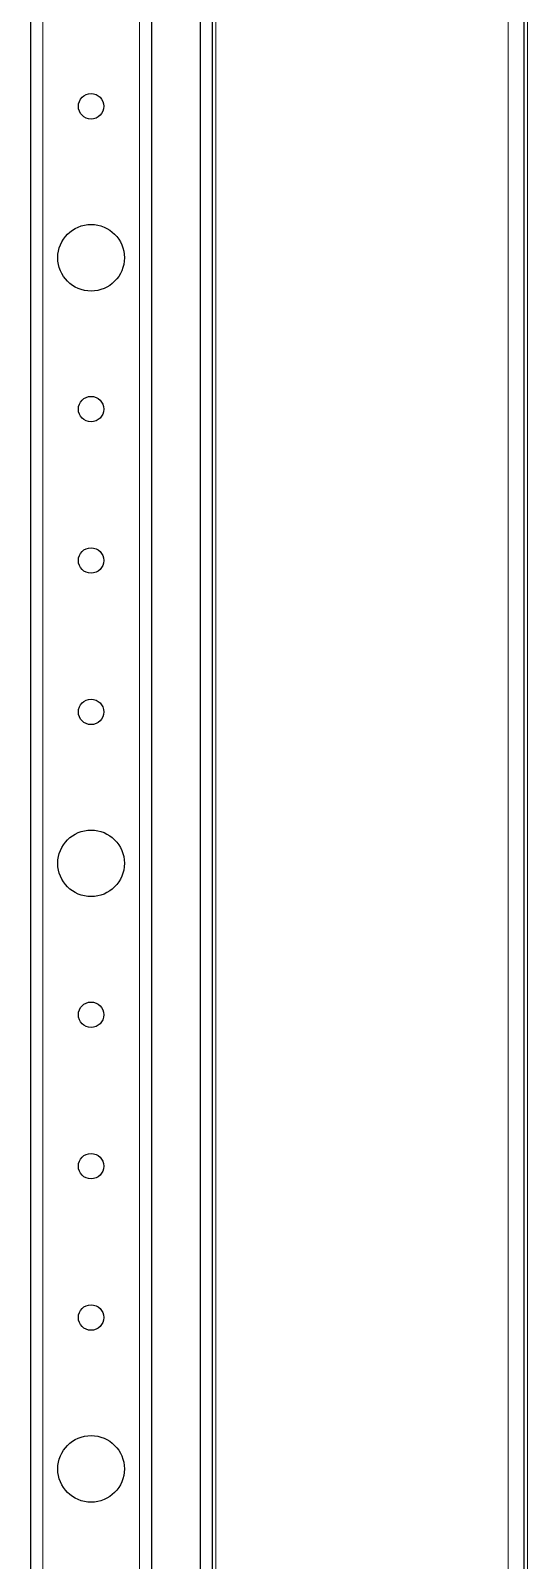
# Model space of a CAD drawing. Header units: millimetres. Extents: x -983 to 2905, y -1229 to 1219.
# Drawn here: x -234.7 to -152.6, y -638.2 to -385.6 of the extents above; entities that cross this region are included whole.
import ezdxf

# ---------------------------------------------------------------- set-up
doc = ezdxf.new("R2010")
doc.units = ezdxf.units.MM

msp = doc.modelspace()

# ---------------------------------------------------------------- linework, layer by layer
at = {"color": 7, "linetype": 'Continuous', "lineweight": 25}
for p, q in [((-206.66, 518.38), (-206.66, -764.62)), ((-204.66, 518.38), (-204.66, -764.62)), ((-153.16, 508.67), (-153.16, -754.9)), ((-234.66, 494.38), (-234.66, -740.62)), ((-214.66, 494.38), (-214.66, -740.62))]:
    msp.add_line(p, q, dxfattribs=at)
at = {"color": 8, "linetype": 'Continuous', "lineweight": 18}
for p, q in [((-204.06, -764.62), (-204.06, 518.38)), ((-152.56, -755.94), (-152.56, 509.71)), ((-155.76, 504.16), (-155.76, -750.4)), ((-232.66, 494.38), (-232.66, -740.62)), ((-216.66, 494.38), (-216.66, -740.62))]:
    msp.add_line(p, q, dxfattribs=at)
at = {"color": 7, "linetype": 'Continuous', "lineweight": 25}
for centre, radius in [((-224.66, -398.12), 2.1), ((-224.66, -423.12), 5.5), ((-224.66, -448.12), 2.1), ((-224.66, -473.12), 2.1), ((-224.66, -498.12), 2.1), ((-224.66, -523.12), 5.5), ((-224.66, -548.12), 2.1), ((-224.66, -573.12), 2.1), ((-224.66, -598.12), 2.1), ((-224.66, -623.12), 5.5)]:
    msp.add_circle(centre, radius, dxfattribs=at)

doc.saveas('drawing.dxf')
